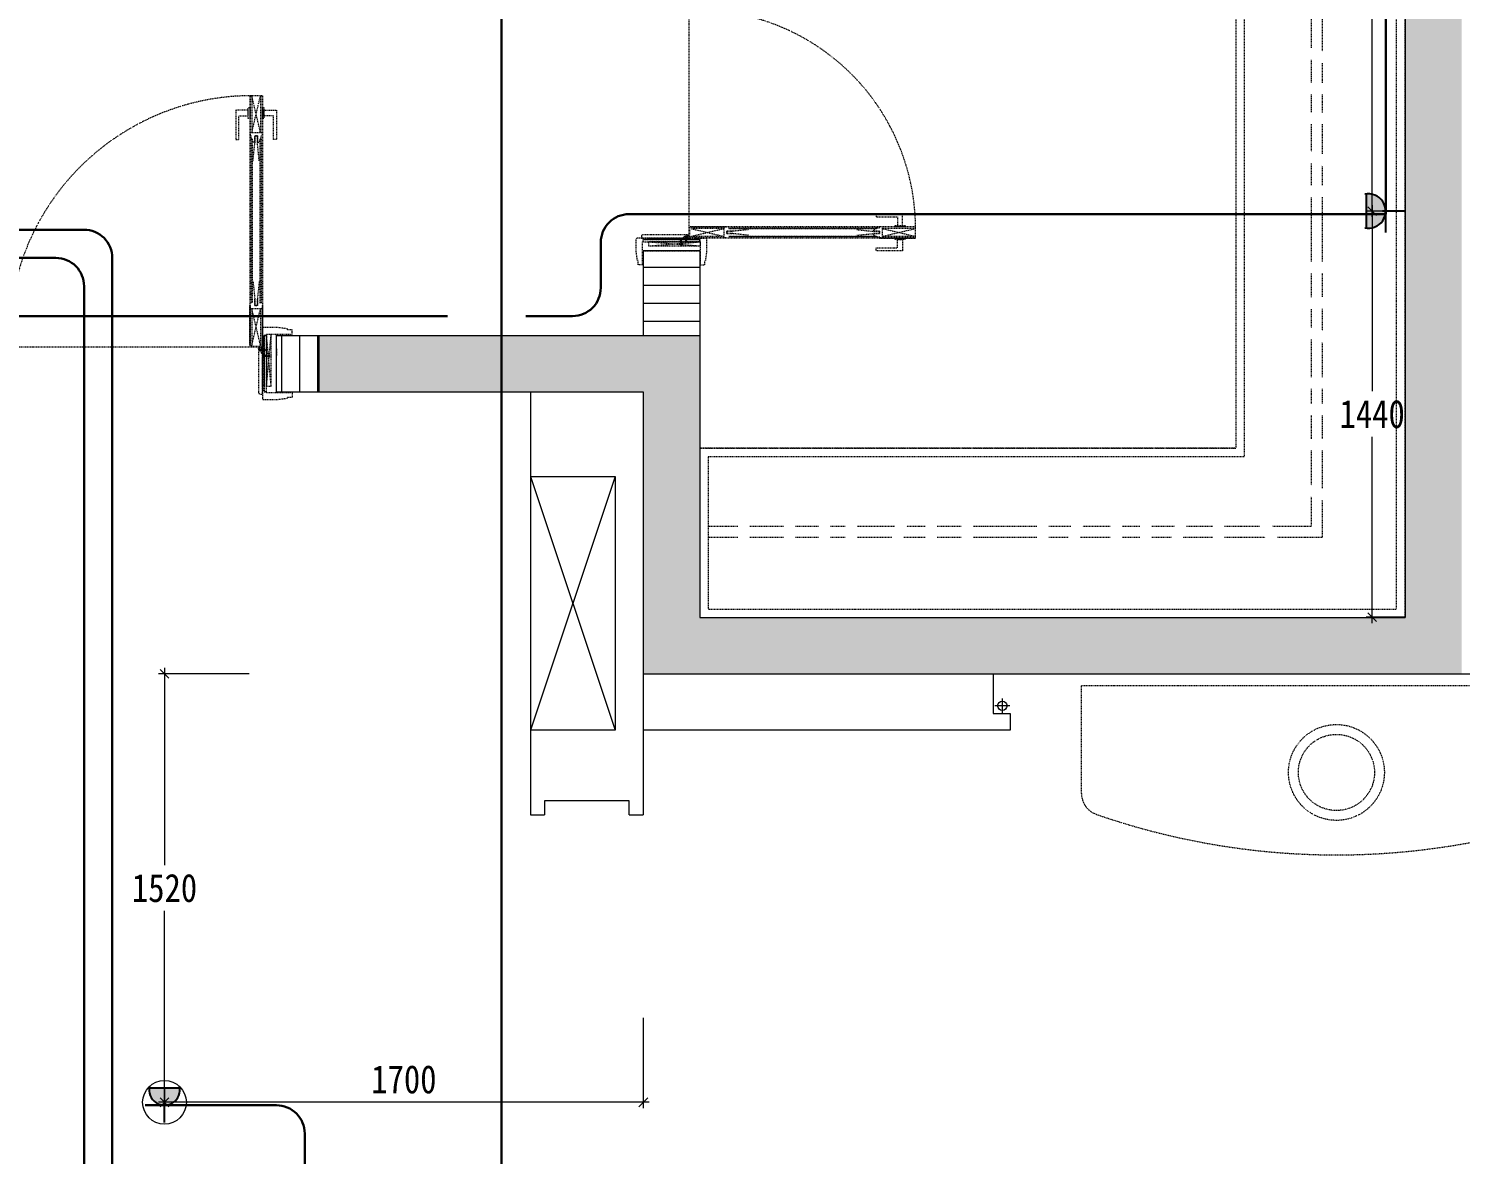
# Model space of a CAD drawing. Header units: millimetres. Extents: x -41640 to 3079702, y -5257903 to 68462.
# Drawn here: x 10804 to 15878, y 9576 to 13567 of the extents above; entities that cross this region are included whole.
import ezdxf

# ---------------------------------------------------------------- set-up
doc = ezdxf.new("R2010")
doc.units = ezdxf.units.MM
doc.header["$LTSCALE"] = 10
doc.linetypes.add('ACAD_ISO03W100', pattern=[30, 12, -18])
doc.linetypes.add('CONTINOUS', pattern=[0])
doc.layers.get('0').update_dxf_attribs({"color": 255})
doc.layers.get('Defpoints').update_dxf_attribs({"color": 255})
for name, color, linetype, lineweight in [('1弱电插座布线图', 6, 'Continuous', 30), ('1强弱电插座尺寸', 5, 'Continuous', 0), ('1强电插座布线图', 1, 'Continuous', 30), ('1强电插座布置图', 1, 'Continuous', 30), ('浅线', 251, 'CONTINOUS', 0)]:
    doc.layers.add(name, color=color, linetype=linetype, lineweight=lineweight)
doc.layers.add('2323', color=4, linetype='Continuous')
doc.layers.add('LAYER2', color=8, linetype='Continuous')
doc.styles.add('夏建东', font='', dxfattribs={"width": 0.85})
doc.styles.get('夏建东').set_extended_font_data('SimSun')
doc.dimstyles.new('g', dxfattribs={"dimtxt": 100, "dimasz": 31, "dimexe": 21, "dimexo": 30, "dimgap": 31, "dimtad": 1, "dimtih": 1, "dimtoh": 1, "dimdec": 0, "dimrnd": 10, "dimdsep": 46, "dimtxsty": '夏建东', "dimblk": 'OBLIQUE', "dimcen": 2.5, "dimdle": 21, "dimclrd": 5, "dimclre": 5, "dimclrt": 5, "dimadec": 0, "dimazin": 0, "dimtfac": 1, "dimtdec": 0, "dimtmove": 2, "dimatfit": 3, "dimldrblk": 'DOT', "dimfxl": 300, "dimlwd": -1, "dimlwe": -1, "dimarcsym": 1})

# ---------------------------------------------------------------- blocks, each defined once
blk = doc.blocks.new('强电插座')
at = {"lineweight": 0}
h = blk.add_hatch(color=12, dxfattribs=at)
h.set_gradient(color1=(216, 3, 3), color2=(230, 5, 5), tint=1, name='CYLINDER')
h.paths.add_polyline_path([(88497.8, 75989.2, 1.129445), (88497.8, 75909.4)])
at = {"layer": '2323', "color": 1}
for p, q in [((88452.6, 75999.6), (88452.6, 75902)), ((88497.8, 75989.2), (88497.8, 75909.4)), ((88407.2, 75949.3), (88460.4, 75949.3))]:
    blk.add_line(p, q, dxfattribs=at)
blk.add_arc((88492.9, 75949.3), 40.2, 77.2553, 282.7447, dxfattribs=at)
at = {"layer": 'LAYER2', "color": 1, "ltscale": 20}
blk.add_line((88456.4, 75966.1), (88456.4, 75966.1), dxfattribs=at)
blk = doc.blocks.new('_Oblique')
at = {"color": 0, "linetype": 'ByBlock', "lineweight": -2}
blk.add_line((-0.5, -0.5), (0.5, 0.5), dxfattribs=at)
blk = doc.blocks.new('*D664')
at = {"layer": '1强弱电插座尺寸', "color": 5}
for p, q in [((15565.7, 12940.9), (15565.7, 12280.9)), ((15652.3, 12919.9), (15544.7, 12919.9)), ((15565.7, 11458.9), (15565.7, 12118.9)), ((15682.3, 11479.9), (15544.7, 11479.9))]:
    blk.add_line(p, q, dxfattribs=at)
at = {"layer": 'Defpoints', "color": 0, "linetype": 'Continuous', "lineweight": 30}
for p in [(15682.3, 12919.9), (15565.7, 11479.9), (15712.3, 11479.9)]:
    blk.add_point(p, dxfattribs=at)
at = {"layer": '1强弱电插座尺寸', "color": 5, "linetype": 'Continuous', "xscale": 31, "yscale": 31, "zscale": 31}
for p, rotation in [((15565.7, 12919.9), 90), ((15565.7, 11479.9), 270)]:
    blk.add_blockref('_Oblique', p, dxfattribs=dict(at, rotation=rotation))
at = {"layer": '1强弱电插座尺寸', "color": 5, "linetype": 'Continuous', "lineweight": 30, "insert": (15565.7, 12199.9), "char_height": 100, "attachment_point": 5, "style": '夏建东'}
blk.add_mtext('1440', dxfattribs=at)
blk = doc.blocks.new('_Dot')
at = {"color": 0, "linetype": 'ByBlock', "lineweight": -2}
blk.add_line((-0.5, 0), (-1, 0), dxfattribs=at)
at = {"color": 0, "linetype": 'ByBlock', "const_width": 0.5}
blk.add_lwpolyline([(-0.25, 0, 1), (0.25, 0, 1)], format="xyb", close=True, dxfattribs=at)
blk = doc.blocks.new('*D665')
at = {"layer": '1强弱电插座尺寸', "color": 5}
for p, q in [((15652.3, 14565), (15544.7, 14565)), ((15565.7, 14586), (15565.7, 13823.4)), ((15565.7, 12898.9), (15565.7, 13661.4)), ((15652.3, 12919.9), (15544.7, 12919.9))]:
    blk.add_line(p, q, dxfattribs=at)
at = {"layer": 'Defpoints', "color": 0, "linetype": 'Continuous', "lineweight": 30}
for p in [(15682.3, 14565), (15565.7, 12919.9), (15682.3, 12919.9)]:
    blk.add_point(p, dxfattribs=at)
at = {"layer": '1强弱电插座尺寸', "color": 5, "linetype": 'Continuous', "xscale": 31, "yscale": 31, "zscale": 31}
for p, rotation in [((15565.7, 14565), 90), ((15565.7, 12919.9), 270)]:
    blk.add_blockref('_Oblique', p, dxfattribs=dict(at, rotation=rotation))
at = {"layer": '1强弱电插座尺寸', "color": 5, "linetype": 'Continuous', "lineweight": 30, "insert": (15565.7, 13742.4), "char_height": 100, "attachment_point": 5, "style": '夏建东'}
blk.add_mtext('1650', dxfattribs=at)
blk = doc.blocks.new('强电空调插座')
at = {"layer": '1强电插座布置图', "color": 1, "linetype": 'ByBlock', "lineweight": 9}
blk.add_circle((-171055, 221358), 173, dxfattribs=at)
at = {"layer": '1强电插座布置图', "color": 1, "linetype": 'ByBlock', "lineweight": 9, "xscale": 3.022918779402971, "yscale": 3.022918779402971, "zscale": 3.022918779402971, "rotation": 90}
blk.add_blockref('强电插座', (58534, -46050), dxfattribs=at)
blk = doc.blocks.new('*D716')
at = {"layer": '1强弱电插座尺寸', "color": 5}
for p, q in [((12982.6, 10060.2), (12982.6, 9739.2)), ((11285.7, 9807.5), (11285.7, 9739.2)), ((13003.6, 9760.2), (11264.7, 9760.2))]:
    blk.add_line(p, q, dxfattribs=at)
at = {"layer": 'Defpoints', "color": 0, "linetype": 'Continuous', "lineweight": 30}
for p in [(12982.6, 11279), (11285.7, 9837.5), (11285.7, 9760.2)]:
    blk.add_point(p, dxfattribs=at)
at = {"layer": '1强弱电插座尺寸', "color": 5, "linetype": 'Continuous', "xscale": 31, "yscale": 31, "zscale": 31, "rotation": 180}
blk.add_blockref('_Oblique', (11285.7, 9760.2), dxfattribs=at)
at = {"layer": '1强弱电插座尺寸', "color": 5, "linetype": 'Continuous', "xscale": 31, "yscale": 31, "zscale": 31}
blk.add_blockref('_Oblique', (12982.6, 9760.2), dxfattribs=at)
at = {"layer": '1强弱电插座尺寸', "color": 5, "linetype": 'Continuous', "lineweight": 30, "insert": (12134.1, 9841.2), "char_height": 100, "attachment_point": 5, "style": '夏建东'}
blk.add_mtext('1700', dxfattribs=at)
blk = doc.blocks.new('*D717')
at = {"layer": '1强弱电插座尺寸', "color": 5}
for p, q in [((11585.7, 11279), (11264.7, 11279)), ((11285.7, 11300), (11285.7, 10600.6)), ((11285.7, 9739.2), (11285.7, 10438.6)), ((11285.7, 9760.2), (11264.7, 9760.2))]:
    blk.add_line(p, q, dxfattribs=at)
at = {"layer": 'Defpoints', "color": 0, "linetype": 'Continuous', "lineweight": 30}
for p in [(11285.7, 11279), (12982.6, 11279), (11285.7, 9760.2)]:
    blk.add_point(p, dxfattribs=at)
at = {"layer": '1强弱电插座尺寸', "color": 5, "linetype": 'Continuous', "xscale": 31, "yscale": 31, "zscale": 31}
for p, rotation in [((11285.7, 11279), 90), ((11285.7, 9760.2), 270)]:
    blk.add_blockref('_Oblique', p, dxfattribs=dict(at, rotation=rotation))
at = {"layer": '1强弱电插座尺寸', "color": 5, "linetype": 'Continuous', "lineweight": 30, "insert": (11285.7, 10519.6), "char_height": 100, "attachment_point": 5, "style": '夏建东'}
blk.add_mtext('1520', dxfattribs=at)

msp = doc.modelspace()

# ---------------------------------------------------------------- hatches: boundary and pattern name
at = {"layer": '浅线'}
for points in [[(15882.3, 17529), (15682.3, 17529), (15682.3, 11479), (15882.3, 11479)], [(15882.3, 11479), (13182.6, 11479), (13182.6, 12479), (11832.6, 12479), (11832.6, 12279), (12982.6, 12279), (12982.6, 11279), (15882.3, 11279)]]:
    msp.add_hatch(color=256, dxfattribs=at).paths.add_polyline_path(points)
h = msp.add_hatch(dxfattribs=at)
h.set_pattern_fill('ANSI31', color=256, scale=20, angle=135, style=0)
h.set_pattern_definition([(180, (-3246102.35, 3421590.874), (-1e-14, -63.5), [])])
h.paths.add_polyline_path([(13182.6, 14179), (12982.6, 14179), (12982.6, 13679), (13182.6, 13679)])
h.paths.add_polyline_path([(13182.6, 12779), (12982.6, 12779), (12982.6, 12479), (13182.6, 12479)])
h = msp.add_hatch(dxfattribs=at)
h.set_pattern_fill('ANSI31', color=256, scale=20, angle=45, style=0)
h.set_pattern_definition([(90, (-3246102.35, 3421590.874), (-63.5, 1e-14), [])])
h.paths.add_polyline_path([(11882.6, 12479), (11682.6, 12479), (11682.6, 12279), (11882.6, 12279)])

# ---------------------------------------------------------------- linework, layer by layer
at = {"layer": '1强电插座布线图', "linetype": 'Continuous', "lineweight": 30}
for points in [[(12288.1, 12547.6), (9859.3, 12547.6, -0.414214), (9759.3, 12647.6), (9759.3, 12808.8, 0.414214), (9659.3, 12908.8), (8929.1, 12908.8, 0.414214), (8829.1, 12808.8), (8829.1, 12647.6, -0.414214), (8729.1, 12547.6), (3254.8, 12547.6, -0.414214), (3154.8, 12647.6), (3154.8, 17160.4, -0.414214), (3254.8, 17260.4), (6983.8, 17260.4)], [(11782.4, 8339.8), (11782.4, 9649.6, 0.414214), (11682.4, 9749.6), (11217.7, 9749.6)]]:
    msp.add_lwpolyline(points, format="xyb", dxfattribs=at)
at = {"layer": '浅线'}
for p, q in [((15682.3, 18329), (15682.3, 11479)), ((11832.6, 12479), (11832.6, 12279)), ((11832.6, 12479), (13182.6, 12479)), ((13182.6, 12479), (13182.6, 11479)), ((11832.6, 12279), (12982.6, 12279)), ((12982.6, 12279), (12982.6, 11279)), ((12582.6, 11979), (12582.6, 11079)), ((13182.6, 11479), (15682.3, 11479)), ((12982.6, 11279), (16642.3, 11279))]:
    msp.add_line(p, q, dxfattribs=at)
at = {"layer": '浅线', "linetype": 'ACAD_ISO03W100', "ltscale": 0.01}
for p, q in [((15082.3, 14329), (15082.3, 12079)), ((13145, 12824), (13145, 13632)), ((11632, 13328.9), (11587.6, 13328.9)), ((11588.1, 13328.9), (11588.1, 13186.7)), ((11588.1, 13328.9), (11588.1, 13186.7)), ((11588.1, 13328.9), (11588.1, 12440)), ((11588.7, 13328.9), (11588.7, 13186.7)), ((11594.8, 13328.9), (11594.8, 13197.8)), ((11594.8, 13197.8), (11625.9, 13328.9)), ((11625.9, 13197.8), (11594.8, 13328.9)), ((11625.9, 13328.9), (11625.9, 13197.8)), ((11632, 13328.9), (11632, 13186.7)), ((11632.6, 13186.7), (11632.6, 13328.9)), ((11632.6, 13186.7), (11632.6, 13328.9)), ((11632.6, 13328.9), (11632.6, 12440)), ((11588.7, 13197.8), (11632, 13197.8)), ((11592, 13186.7), (11588.1, 13186.7)), ((11592, 13186.7), (11588.1, 13186.7)), ((11592.6, 13176.1), (11592.6, 13186.1)), ((11592.6, 13176.1), (11592.6, 13186.1)), ((11592.6, 12592.8), (11592.6, 13176.1)), ((11592.6, 12592.8), (11592.6, 13176.1)), ((11595.3, 13175.6), (11593.1, 13175.6)), ((11595.3, 13175.6), (11593.1, 13175.6)), ((11595.9, 13175), (11595.9, 12593.9)), ((11595.9, 13175), (11595.9, 12593.9)), ((11599.2, 13097.8), (11605.9, 13162.2)), ((11604.2, 13162.2), (11605.9, 13162.2)), ((11605.9, 13186.7), (11614.8, 13186.7)), ((11605.9, 13162.2), (11605.9, 13186.7)), ((11614.8, 13186.7), (11605.9, 13186.7)), ((11605.9, 13186.7), (11605.9, 13162.2)), ((11605.9, 13186.7), (11605.9, 13162.2)), ((11614.8, 13186.7), (11605.9, 13186.7)), ((11605.9, 13162.2), (11605.9, 13186.7)), ((11614.8, 13186.7), (11605.9, 13186.7)), ((11614.8, 13162.2), (11614.8, 13186.7)), ((11614.8, 13162.2), (11614.8, 13186.7)), ((11614.8, 13186.7), (11614.8, 13162.2)), ((11614.8, 13162.2), (11614.8, 13186.7)), ((11621.4, 13097.8), (11614.8, 13162.2)), ((11616.4, 13162.2), (11614.8, 13162.2)), ((11624.8, 12593.9), (11624.8, 13175)), ((11624.8, 12593.9), (11624.8, 13175)), ((11625.3, 13175.6), (11627.6, 13175.6)), ((11625.3, 13175.6), (11627.6, 13175.6)), ((11628.1, 13176.1), (11628.1, 13186.1)), ((11628.1, 13176.1), (11628.1, 13186.1)), ((11628.1, 13176.1), (11628.1, 12592.8)), ((11628.1, 13176.1), (11628.1, 12592.8)), ((11628.7, 13186.7), (11632.6, 13186.7)), ((11628.7, 13186.7), (11632.6, 13186.7)), ((13147.4, 12824), (13147.4, 12864)), ((13947.4, 12864), (13147.4, 12864)), ((13150.4, 12864), (13278.4, 12864)), ((13150.4, 12864), (13278.4, 12864)), ((13278.4, 12863.5), (13150.4, 12863.5)), ((13268.4, 12858), (13150.4, 12858)), ((13150.4, 12858), (13268.4, 12830)), ((13150.4, 12830), (13268.4, 12858)), ((13268.4, 12863.5), (13268.4, 12824.5)), ((13278.4, 12848), (13300.4, 12848)), ((13278.4, 12840), (13278.4, 12848)), ((13278.4, 12848), (13300.4, 12848)), ((13278.4, 12840), (13278.4, 12848)), ((13300.4, 12848), (13278.4, 12848)), ((13278.4, 12848), (13278.4, 12840)), ((13278.4, 12840), (13278.4, 12848)), ((13300.4, 12848), (13278.4, 12848)), ((13278.4, 12840), (13300.4, 12840)), ((13300.4, 12840), (13278.4, 12840)), ((13300.4, 12840), (13278.4, 12840)), ((13300.4, 12840), (13278.4, 12840)), ((13284.9, 12860), (13809.9, 12860)), ((13284.9, 12860), (13809.9, 12860)), ((13808.9, 12857), (13285.9, 12857)), ((13808.9, 12857), (13285.9, 12857)), ((13355.4, 12854), (13297.4, 12848)), ((13355.4, 12854), (13297.4, 12848)), ((13355.4, 12834), (13297.4, 12840)), ((13355.4, 12834), (13297.4, 12840)), ((13739.4, 12854), (13797.4, 12848)), ((13739.4, 12834), (13797.4, 12840)), ((13797.4, 12849.5), (13797.4, 12848)), ((13797.4, 12848), (13819.4, 12848)), ((13819.4, 12848), (13797.4, 12848)), ((13819.4, 12848), (13797.4, 12848)), ((13797.4, 12848), (13819.4, 12848)), ((13797.4, 12840), (13819.4, 12840)), ((13797.4, 12840), (13819.4, 12840)), ((13819.4, 12840), (13797.4, 12840)), ((13797.4, 12838.5), (13797.4, 12840)), ((13797.4, 12840), (13819.4, 12840)), ((13809.4, 12857.5), (13809.4, 12859.5)), ((13809.4, 12857.5), (13809.4, 12859.5)), ((13809.9, 12860), (13818.9, 12860)), ((13809.9, 12860), (13818.9, 12860)), ((13947.4, 12864), (13819.4, 12864)), ((13819.4, 12860.5), (13819.4, 12864)), ((13947.4, 12864), (13819.4, 12864)), ((13819.4, 12860.5), (13819.4, 12864)), ((13947.4, 12863.5), (13819.4, 12863.5)), ((13819.4, 12848), (13819.4, 12840)), ((13819.4, 12840), (13819.4, 12848)), ((13819.4, 12840), (13819.4, 12848)), ((13819.4, 12840), (13819.4, 12848)), ((13829.4, 12863.5), (13829.4, 12824.5)), ((13947.4, 12858), (13829.4, 12858)), ((13829.4, 12858), (13947.4, 12830)), ((13829.4, 12830), (13947.4, 12858)), ((13947.4, 12824), (13947.4, 12864)), ((12957.6, 12774), (12957.6, 12821)), ((12997.6, 12824), (12960.6, 12824)), ((12975.6, 12831), (12975.6, 12824)), ((12975.6, 12824), (13124.6, 12824)), ((12975.6, 12824), (12997.6, 12824)), ((12982.6, 12811.5), (12979.6, 12811.5)), ((12979.6, 12734), (12979.6, 12811.5)), ((13140, 12836), (12980.6, 12836)), ((12982.6, 12818.5), (12982.6, 12811)), ((12982.6, 12811.5), (12982.6, 12818.5)), ((13122.6, 12818.5), (12982.6, 12818.5)), ((12982.6, 12818.5), (12982.6, 12811)), ((13122.6, 12818.5), (12982.6, 12818.5)), ((12982.6, 12811), (13182.6, 12811)), ((12985.6, 12818.5), (13124.6, 12818.5)), ((12985.6, 12818.5), (13124.6, 12818.5)), ((12997.6, 12824), (13122.6, 12822.6)), ((12997.6, 12824), (13124.6, 12824)), ((13124.1, 12824), (12997.6, 12824)), ((12997.6, 12824), (13122.6, 12822.6)), ((12997.6, 12824), (13124.6, 12824)), ((13124.6, 12818.5), (12997.6, 12818.5)), ((13000.6, 12811), (13185.6, 12796)), ((13000.6, 12796), (13185.6, 12811)), ((13185.6, 12811), (13000.6, 12811)), ((13000.6, 12811), (13000.6, 12796)), ((13000.6, 12796), (13185.6, 12796)), ((13114.8, 12816), (13116.6, 12821)), ((13114.8, 12799.8), (13114.8, 12816)), ((13116.6, 12793.7), (13116.6, 12821)), ((13118.4, 12816), (13116.6, 12821)), ((13118.4, 12800.4), (13118.4, 12816)), ((13122.6, 12818.5), (13122.6, 12822.6)), ((13122.6, 12818.5), (13122.6, 12822.6)), ((13122.6, 12818.5), (13124.6, 12818.5)), ((13122.6, 12818.5), (13124.6, 12818.5)), ((13123, 12824), (13140, 12824)), ((13123, 12818.5), (13123, 12824)), ((13123, 12818.5), (13123, 12824)), ((13123, 12824), (13140, 12824)), ((13123, 12824), (13140, 12824)), ((13123, 12824), (13123, 12818.5)), ((13179.6, 12818.5), (13123, 12818.5)), ((13179.6, 12818.5), (13123, 12818.5)), ((13123, 12818.5), (13182.6, 12818.5)), ((13124.6, 12824), (13124.6, 12818.5)), ((13124.6, 12818.5), (13124.6, 12824)), ((13124.6, 12818.5), (13124.6, 12824)), ((13124.6, 12824), (13124.6, 12824)), ((13124.6, 12824), (13124.6, 12818.5)), ((13130, 12824), (13125, 12822.6)), ((13125, 12818.5), (13125, 12822.6)), ((13125, 12818.5), (13182.6, 12818.5)), ((13125.4, 12827.5), (13125.4, 12824)), ((13125.4, 12827.5), (13125.4, 12824)), ((13134.9, 12828), (13125.9, 12828)), ((13134.9, 12828), (13125.9, 12828)), ((13130, 12824), (13204.6, 12824)), ((13137, 12824), (13130, 12824)), ((13132, 12818.5), (13130, 12818.5)), ((13132, 12832), (13140, 12832)), ((13132, 12828), (13132, 12832)), ((13132, 12828), (13132, 12832)), ((13132, 12832), (13140, 12832)), ((13132, 12828), (13132, 12832)), ((13132, 12832), (13140, 12832)), ((13140, 12828), (13132, 12828)), ((13140, 12828), (13132, 12828)), ((13132, 12828), (13140, 12828)), ((13133, 12830.1), (13134.3, 12831.9)), ((13133, 12830.1), (13133, 12829.8)), ((13133, 12829.8), (13134.3, 12828.1)), ((13133.5, 12822), (13135.3, 12827)), ((13133.5, 12814.8), (13133.5, 12822)), ((13134.6, 12831.4), (13134.7, 12831.6)), ((13134.6, 12828.6), (13134.7, 12828.4)), ((13134.7, 12831.2), (13136.5, 12831.2)), ((13134.7, 12828.7), (13136.5, 12828.7)), ((13137.1, 12822), (13135.3, 12827)), ((13135.3, 12808.7), (13135.3, 12827)), ((13135.4, 12830.5), (13135.4, 12828.5)), ((13135.4, 12830.5), (13135.4, 12828.5)), ((13136.5, 12831.2), (13136.9, 12831.9)), ((13136.5, 12828.7), (13136.9, 12828.1)), ((13182.6, 12824), (13137, 12824)), ((13137.1, 12815.4), (13137.1, 12822)), ((13137.3, 12831.4), (13137.3, 12831.6)), ((13137.3, 12831.2), (13140, 12831.2)), ((13137.3, 12828.7), (13140, 12828.7)), ((13137.3, 12828.6), (13137.3, 12828.4)), ((13140, 12836), (13140.7, 12836)), ((13140, 12831.2), (13140, 12836)), ((13140, 12832), (13140, 12836)), ((13140, 12824), (13140, 12828.7)), ((13140, 12828), (13140, 12824)), ((13140, 12828), (13140, 12824)), ((13140, 12828), (13140, 12824)), ((13140, 12824), (13145, 12824)), ((13140, 12824), (13144.7, 12824)), ((13141.1, 12835.6), (13142.9, 12830.2)), ((13144.8, 12830.2), (13142.9, 12830.2)), ((13144.8, 12829.7), (13143.1, 12829.7)), ((13143.1, 12829.7), (13145, 12824)), ((13145, 12830), (13145, 12830)), ((13947.4, 12824), (13147.4, 12824)), ((13268.4, 12830), (13150.4, 12830)), ((13278.4, 12824.5), (13150.4, 12824.5)), ((13278.4, 12824), (13150.4, 12824)), ((13278.4, 12824), (13150.4, 12824)), ((13180.6, 12811), (13185.6, 12811)), ((13182.6, 12811.5), (13182.6, 12818.5)), ((13182.6, 12818.5), (13182.6, 12811)), ((13182.6, 12811), (13182.6, 12818)), ((13182.6, 12811.5), (13185.6, 12811.5)), ((13185.6, 12734), (13185.6, 12811.5)), ((13185.6, 12796), (13185.6, 12811)), ((13207.6, 12774), (13207.6, 12821)), ((13809.9, 12828), (13284.9, 12828)), ((13809.9, 12828), (13284.9, 12828)), ((13285.9, 12831), (13808.9, 12831)), ((13285.9, 12831), (13808.9, 12831)), ((13809.4, 12830.5), (13809.4, 12828.5)), ((13809.4, 12830.5), (13809.4, 12828.5)), ((13809.9, 12828), (13818.9, 12828)), ((13809.9, 12828), (13818.9, 12828)), ((13819.4, 12827.5), (13819.4, 12824)), ((13819.4, 12827.5), (13819.4, 12824)), ((13947.4, 12824.5), (13819.4, 12824.5)), ((13819.4, 12824), (13947.4, 12824)), ((13819.4, 12824), (13947.4, 12824)), ((13947.4, 12830), (13829.4, 12830)), ((12961.6, 12744), (12957.6, 12774)), ((12964.6, 12744), (12961.6, 12744)), ((12964.6, 12729), (12964.6, 12744)), ((12979.6, 12779), (13185.6, 12779)), ((13140.2, 12779), (13120.2, 12779)), ((13200.6, 12744), (13203.6, 12744)), ((13200.6, 12729), (13200.6, 12744)), ((13203.6, 12744), (13207.6, 12774)), ((12982.6, 12729), (12964.6, 12729)), ((12979.6, 12734), (12982.6, 12734)), ((12982.6, 12734), (12982.6, 12729)), ((13182.6, 12734), (13182.6, 12729)), ((13185.6, 12734), (13182.6, 12734)), ((13182.6, 12729), (13200.6, 12729)), ((11599.2, 12671.1), (11605.9, 12606.7)), ((11599.2, 12671.1), (11605.9, 12606.7)), ((11621.4, 12671.1), (11614.8, 12606.7)), ((11621.4, 12671.1), (11614.8, 12606.7)), ((11588.1, 12443.4), (11588.1, 12585.6)), ((11588.1, 12443.4), (11588.1, 12585.6)), ((11588.7, 12585.6), (11588.7, 12443.4)), ((11605.9, 12585.6), (11605.9, 12610)), ((11605.9, 12585.6), (11605.9, 12610)), ((11605.9, 12610), (11605.9, 12585.6)), ((11605.9, 12610), (11605.9, 12585.6)), ((11614.8, 12585.6), (11605.9, 12585.6)), ((11614.8, 12585.6), (11605.9, 12585.6)), ((11605.9, 12585.6), (11614.8, 12585.6)), ((11614.8, 12585.6), (11605.9, 12585.6)), ((11614.8, 12585.6), (11614.8, 12610)), ((11614.8, 12610), (11614.8, 12585.6)), ((11614.8, 12610), (11614.8, 12585.6)), ((11614.8, 12610), (11614.8, 12585.6)), ((11632, 12585.6), (11632, 12443.4)), ((11632.6, 12585.6), (11632.6, 12443.4)), ((11632.6, 12585.6), (11632.6, 12443.4)), ((11588.7, 12574.5), (11632, 12574.5)), ((11594.8, 12574.5), (11594.8, 12443.4)), ((11594.8, 12443.4), (11625.9, 12574.5)), ((11625.9, 12443.4), (11594.8, 12574.5)), ((11625.9, 12574.5), (11625.9, 12443.4)), ((11632.6, 12420.7), (11632.6, 12503.5)), ((11688.1, 12506.9), (11635.9, 12506.9)), ((11732.6, 12482.4), (11646.4, 12482.4)), ((11646.4, 12479.1), (11646.4, 12482.4)), ((11647, 12298.9), (11663.7, 12482.4)), ((11663.7, 12298.9), (11647, 12482.4)), ((11647, 12476.9), (11647, 12482.4)), ((11663.7, 12482.4), (11647, 12482.4)), ((11647, 12482.4), (11647, 12298.9)), ((11663.7, 12298.9), (11663.7, 12482.4)), ((11682.6, 12275.5), (11682.6, 12482.4)), ((11721.4, 12502.4), (11688.1, 12506.9)), ((11721.4, 12499.1), (11721.4, 12502.4)), ((11738.1, 12499.1), (11721.4, 12499.1)), ((11732.6, 12482.4), (11732.6, 12479.1)), ((11738.1, 12479.1), (11738.1, 12499.1)), ((11632.6, 12437.4), (10734.8, 12437.4)), ((11632.6, 12440), (11588.1, 12440)), ((11619.2, 12431.8), (11619.2, 12432.5)), ((11624.5, 12431.8), (11619.2, 12431.8)), ((11623.7, 12431.8), (11619.2, 12431.8)), ((11619.2, 12431.8), (11619.2, 12276.6)), ((11619.6, 12433), (11625.6, 12435)), ((11623.7, 12422.9), (11623.7, 12431.8)), ((11623.7, 12422.9), (11623.7, 12431.8)), ((11623.7, 12422.9), (11623.7, 12431.8)), ((11624.5, 12428.8), (11624.5, 12431.8)), ((11625.6, 12437.1), (11625.6, 12435)), ((11625.9, 12437.4), (11625.9, 12437.4)), ((11626.2, 12435.2), (11632.6, 12437.4)), ((11626.2, 12437.1), (11626.2, 12435.2)), ((11627.3, 12428.8), (11627.3, 12431.8)), ((11632.6, 12431.8), (11627.3, 12431.8)), ((11628.1, 12431.8), (11628.1, 12422.9)), ((11628.1, 12431.8), (11632.6, 12431.8)), ((11628.1, 12431.8), (11632.6, 12431.8)), ((11628.1, 12431.8), (11628.1, 12422.9)), ((11628.1, 12422.9), (11628.1, 12431.8)), ((11628.1, 12431.8), (11632.6, 12431.8)), ((11632.6, 12479.1), (11632.6, 12428.5)), ((11632.6, 12431.8), (11632.6, 12437.4)), ((11632.6, 12431.8), (11632.6, 12437)), ((11632.6, 12412.9), (11632.6, 12431.8)), ((11632.6, 12412.9), (11632.6, 12431.8)), ((11632.6, 12412.9), (11632.6, 12431.8)), ((11638.7, 12415.1), (11638.7, 12479.1)), ((11646.4, 12479.1), (11638.7, 12479.1)), ((11638.7, 12412.9), (11638.7, 12479.1)), ((11638.7, 12479.1), (11647, 12479.1)), ((11638.7, 12475.7), (11638.7, 12412.9)), ((11638.7, 12475.7), (11638.7, 12412.9)), ((11647, 12479.1), (11639.2, 12479.1)), ((11647, 12278.9), (11647, 12479.1)), ((11682.6, 12432), (11682.6, 12409.7)), ((11732.6, 12479.1), (11738.1, 12479.1)), ((11628.1, 12422.9), (11623.7, 12422.9)), ((11628.1, 12422.9), (11623.7, 12422.9)), ((11628.1, 12422.9), (11623.7, 12422.9)), ((11624.5, 12427.9), (11623.8, 12428.4)), ((11625.7, 12424), (11623.8, 12425.5)), ((11624.3, 12428.7), (11624.1, 12428.8)), ((11624.3, 12425.8), (11624.1, 12425.9)), ((11624.5, 12425.9), (11624.5, 12427.9)), ((11625.3, 12426.7), (11627.6, 12426.7)), ((11625.3, 12426.7), (11627.6, 12426.7)), ((11625.7, 12424), (11626.1, 12424)), ((11626.1, 12424), (11628, 12425.5)), ((11627.3, 12427.9), (11628, 12428.4)), ((11627.3, 12425.9), (11627.3, 12427.9)), ((11627.5, 12428.7), (11627.7, 12428.8)), ((11627.5, 12425.8), (11627.7, 12425.9)), ((11628.1, 12426.1), (11628.1, 12416.1)), ((11628.1, 12426.1), (11628.1, 12416.1)), ((11628.7, 12415.6), (11632.6, 12415.6)), ((11628.7, 12415.6), (11632.6, 12415.6)), ((11634.8, 12428.6), (11629.2, 12426.6)), ((11634.8, 12424.6), (11629.2, 12426.6)), ((11649.5, 12426.6), (11629.2, 12426.6)), ((11632.6, 12428.5), (11632.6, 12420.7)), ((11632.6, 12420.7), (11634, 12415.1)), ((11632.6, 12295.5), (11632.6, 12414.6)), ((11632.6, 12414.6), (11638.7, 12414.6)), ((11632.6, 12271.1), (11632.6, 12414.6)), ((11638.7, 12414.6), (11632.6, 12414.6)), ((11638.7, 12414.6), (11632.6, 12414.6)), ((11632.6, 12414.6), (11632.6, 12414.6)), ((11632.6, 12295.5), (11632.6, 12414.6)), ((11632.6, 12414.6), (11638.7, 12414.6)), ((11632.6, 12414.1), (11632.6, 12295.5)), ((11638.7, 12412.9), (11632.6, 12412.9)), ((11638.7, 12412.9), (11632.6, 12412.9)), ((11632.6, 12412.9), (11638.7, 12412.9)), ((11632.6, 12295.5), (11634, 12412.4)), ((11632.6, 12295.5), (11634, 12412.4)), ((11638.7, 12415.1), (11634, 12415.1)), ((11638.7, 12412.4), (11634, 12412.4)), ((11638.7, 12412.4), (11634, 12412.4)), ((11642, 12428.6), (11634.8, 12428.6)), ((11642.8, 12424.6), (11634.8, 12424.6)), ((11641.4, 12407.8), (11635.9, 12405.8)), ((11666.1, 12405.8), (11635.9, 12405.8)), ((11641.4, 12403.8), (11635.9, 12405.8)), ((11638.7, 12422.9), (11638.7, 12420.7)), ((11638.7, 12412.4), (11638.7, 12414.6)), ((11638.7, 12414.6), (11638.7, 12295.5)), ((11638.7, 12282.2), (11638.7, 12414.6)), ((11638.7, 12282.2), (11638.7, 12414.6)), ((11638.7, 12412.4), (11638.7, 12414.6)), ((11638.7, 12412.4), (11638.7, 12278.9)), ((11638.7, 12412.4), (11638.7, 12278.9)), ((11658.7, 12407.8), (11641.4, 12407.8)), ((11659.4, 12403.8), (11641.4, 12403.8)), ((11632.6, 12295.5), (11632.6, 12254.4)), ((11632.6, 12271.1), (11632.6, 12295.5)), ((11647, 12298.9), (11663.7, 12298.9)), ((11624.8, 12271.1), (11632.6, 12271.1)), ((11688.1, 12251.1), (11635.9, 12251.1)), ((11638.7, 12278.9), (11647, 12278.9)), ((11646.4, 12278.9), (11638.7, 12278.9)), ((11638.7, 12278.9), (11647, 12278.9)), ((11646.4, 12278.9), (11646.4, 12275.5)), ((11732.6, 12275.5), (11646.4, 12275.5)), ((11721.4, 12255.5), (11688.1, 12251.1)), ((11738.1, 12258.9), (11721.4, 12258.9)), ((11721.4, 12258.9), (11721.4, 12255.5)), ((11732.6, 12275.5), (11732.6, 12278.9)), ((11732.6, 12278.9), (11738.1, 12278.9)), ((11738.1, 12278.9), (11738.1, 12258.9)), ((13182.6, 12079), (15082.3, 12079)), ((14535.5, 10855, 0), (14535.5, 11237.4, 0)), ((14535.5, 11237.4, 0), (16342.5, 11237.4, 0))]:
    msp.add_line(p, q, dxfattribs=at)
at = {"layer": '浅线', "ltscale": 0.5}
for p, q in [((11682.6, 12479), (11832.6, 12479)), ((11682.6, 12279), (11682.6, 12479)), ((11682.6, 12279), (11832.6, 12279)), ((13093, 11279), (16020.6, 11279)), ((14222.6, 11279), (14222.6, 11139)), ((12582.6, 10779), (12632.6, 10779)), ((12932.6, 10779), (12982.6, 10779))]:
    msp.add_line(p, q, dxfattribs=at)
at = {"layer": '浅线', "linetype": 'ACAD_ISO03W100', "ltscale": 0.01}
for points in [[(13182.6, 12079), (13182.6, 11479), (15682.3, 11479), (15682.3, 18079), (15082.3, 18079), (15082.3, 15829)], [(15082.3, 14329), (15082.3, 12079), (13182.6, 12079)], [(15112.3, 14329), (15112.3, 12049), (13212.6, 12049), (13212.6, 11509), (15652.3, 11509), (15652.3, 14329)]]:
    msp.add_lwpolyline(points, dxfattribs=at)
for points in [[(11549.2, 13277.7), (11538.1, 13277.7), (11538.1, 13174), (11549.2, 13174), (11549.2, 13257.9), (11582.6, 13257.9), (11582.6, 13277.7)], [(11582.6, 13248), (11582.6, 13287.5), (11588.1, 13287.5), (11588.1, 13248)], [(11632.6, 13248), (11632.6, 13287.5), (11638.1, 13287.5), (11638.1, 13248)], [(11671.4, 13277.7), (11682.6, 13277.7), (11682.6, 13174), (11671.4, 13174), (11671.4, 13257.9), (11638.1, 13257.9), (11638.1, 13277.7)]]:
    msp.add_lwpolyline(points, close=True, dxfattribs=at)
at = {"layer": '浅线', "linetype": 'ACAD_ISO03W100', "ltscale": 0.01, "elevation": 0}
for points in [[(13901.3, 12899), (13901.3, 12909), (13808, 12909), (13808, 12899), (13883.5, 12899), (13883.5, 12869), (13901.3, 12869)], [(13874.6, 12869), (13910.2, 12869), (13910.2, 12864), (13874.6, 12864)], [(13901.3, 12789), (13901.3, 12779), (13808, 12779), (13808, 12789), (13883.5, 12789), (13883.5, 12819), (13901.3, 12819)], [(13874.6, 12824), (13910.2, 12824), (13910.2, 12819), (13874.6, 12819)]]:
    msp.add_lwpolyline(points, close=True, dxfattribs=at)
at = {"layer": '浅线', "ltscale": 0.5}
for points in [[(12982.6, 12779), (12982.6, 12479)], [(12882.6, 11979), (12582.6, 11079)], [(12582.6, 11979), (12882.6, 11079)], [(14222.6, 11139), (14282.6, 11139), (14282.6, 11079), (12982.6, 11079)]]:
    msp.add_lwpolyline(points, dxfattribs=at)
at = {"layer": '浅线', "ltscale": 0.5, "elevation": 0}
for points in [[(13182.6, 12779), (12982.6, 12779)], [(13182.6, 12779), (13182.6, 12479)]]:
    msp.add_lwpolyline(points, dxfattribs=at)
at = {"layer": '浅线'}
for points in [[(12582.6, 12279), (12582.6, 10779)], [(12582.6, 11979), (12882.6, 11979), (12882.6, 11079), (12582.6, 11079)], [(12982.6, 11279), (12982.6, 10779)], [(12932.6, 10779), (12932.6, 10829), (12632.6, 10829), (12632.6, 10779)]]:
    msp.add_lwpolyline(points, dxfattribs=at)
at = {"layer": '浅线', "elevation": 0}
for points in [[(14228.9, 11166.7), (14281.2, 11166.7)], [(14254.2, 11191.6), (14254.2, 11141.1)]]:
    msp.add_lwpolyline(points, dxfattribs=at)
at = {"layer": '浅线'}
msp.add_circle((14254.9, 11166.3, 0), 16.6, dxfattribs=at)
at = {"layer": '浅线', "linetype": 'ACAD_ISO03W100', "ltscale": 0.01}
for radius in [169.9, 134.9]:
    msp.add_circle((15439, 10929.6, 0), radius, dxfattribs=at)
for centre, radius, start, end in [((13171.9, 12856.8), 775.5, 0.0854, 91.7641), ((11596.1, 12467.2), 861.7, 90.0854, 181.7641), ((11592, 13186.1), 0.556, 0, 90), ((11592, 13186.1), 0.556, 0, 90), ((11593.1, 13176.1), 0.556, 180, 270), ((11593.1, 13176.1), 0.556, 180, 270), ((11595.3, 13175), 0.556, 0, 90), ((11595.3, 13175), 0.556, 0, 90), ((11609.9, 13175), 14, 179.952, 246.2107), ((11610.8, 13175), 14, 293.7893, 0.048), ((11625.3, 13175), 0.556, 90, 180), ((11625.3, 13175), 0.556, 90, 180), ((11627.6, 13176.1), 0.556, 270, 0), ((11627.6, 13176.1), 0.556, 270, 0), ((11628.7, 13186.1), 0.556, 90, 180), ((11628.7, 13186.1), 0.556, 90, 180), ((13135.9, 12843.5), 12.6, 269.952, 336.2107), ((13808.9, 12844.4), 12.6, 89.952, 156.2107), ((13808.9, 12843.5), 12.6, 203.7893, 270.048), ((13808.9, 12857.5), 0.5, 270, 0), ((13808.9, 12857.5), 0.5, 270, 0), ((13809.9, 12859.5), 0.5, 90, 180), ((13809.9, 12859.5), 0.5, 90, 180), ((13818.9, 12860.5), 0.5, 270, 0), ((13818.9, 12860.5), 0.5, 270, 0), ((12960.6, 12821), 3, 90, 180), ((12980.6, 12831), 5, 90, 180), ((13120.1, 12786.8), 20.7, 94.3616, 105.6384), ((13114.7, 12807), 0.363, 237.7921, 271.0654), ((13120.1, 12784.8), 20.7, 94.3616, 105.6384), ((13114.7, 12805), 0.363, 237.7921, 271.0654), ((13120.1, 12782.8), 20.7, 94.3616, 105.6384), ((13120.1, 12782.8), 20.7, 94.3616, 105.6384), ((13114.7, 12803), 0.363, 237.7921, 271.0654), ((13114.7, 12803), 0.363, 237.7921, 271.0654), ((13120.1, 12780.8), 20.7, 94.3616, 105.6384), ((13120.1, 12780.8), 20.7, 94.3616, 105.6384), ((13114.7, 12801), 0.363, 237.7921, 271.0654), ((13114.7, 12801), 0.363, 237.7921, 271.0654), ((13120.1, 12794.8), 20.7, 94.3616, 105.6384), ((13114.8, 12815), 0.363, 237.7921, 271.0654), ((13120.1, 12792.8), 20.7, 94.3616, 105.6384), ((13114.8, 12813), 0.363, 237.7921, 271.0654), ((13120.1, 12790.8), 20.7, 94.3616, 105.6384), ((13114.8, 12811), 0.363, 237.7921, 271.0654), ((13120.1, 12788.8), 20.7, 94.3616, 105.6384), ((13114.8, 12809), 0.363, 237.7921, 271.0654), ((13120.1, 12786.8), 20.7, 94.3616, 105.6384), ((13114.8, 12807), 0.363, 237.7921, 271.0654), ((13119.6, 12796.8), 20.7, 94.3616, 98.5092), ((13117.8, 12817.2), 0.322, 47.1598, 86.6381), ((13118.3, 12807.2), 0.322, 47.1598, 86.6381), ((13118.3, 12805.2), 0.322, 47.1598, 86.6381), ((13118.3, 12803.2), 0.322, 47.1598, 86.6381), ((13118.3, 12803.2), 0.322, 47.1598, 86.6381), ((13118.3, 12801.2), 0.322, 47.1598, 86.6381), ((13118.3, 12801.2), 0.322, 47.1598, 86.6381), ((13118.3, 12815.2), 0.322, 47.1598, 86.6381), ((13118.3, 12813.2), 0.322, 47.1598, 86.6381), ((13118.3, 12811.2), 0.322, 47.1598, 86.6381), ((13118.3, 12809.2), 0.322, 47.1598, 86.6381), ((13118.3, 12807.2), 0.322, 47.1598, 86.6381), ((13118.3, 12800.2), 0.322, 47.1598, 86.6381), ((13125.9, 12827.5), 0.5, 90, 180), ((13125.9, 12827.5), 0.5, 90, 180), ((13138.9, 12800.8), 20.7, 94.3616, 105.6384), ((13138.9, 12800.8), 20.7, 94.3616, 105.6384), ((13133.5, 12821), 0.363, 237.7921, 271.0654), ((13133.5, 12821), 0.363, 237.7921, 271.0654), ((13138.9, 12798.8), 20.7, 94.3616, 105.6384), ((13138.9, 12798.8), 20.7, 94.3616, 105.6384), ((13133.5, 12819), 0.363, 237.7921, 271.0654), ((13133.5, 12819), 0.363, 237.7921, 271.0654), ((13138.9, 12796.8), 20.7, 94.3616, 105.6384), ((13133.5, 12817), 0.363, 237.7921, 271.0654), ((13134.5, 12831.7), 0.25, 323.9587, 143.9356), ((13134.5, 12828.2), 0.25, 216.0644, 36.0413), ((13134.7, 12831.3), 0.1, 141.3507, 270), ((13134.7, 12828.6), 0.1, 90, 218.6493), ((13134.9, 12828.5), 0.5, 270, 0), ((13134.9, 12828.5), 0.5, 270, 0), ((13138.4, 12802.8), 20.7, 94.3616, 98.5092), ((13135.9, 12830.5), 0.5, 90, 180), ((13135.9, 12830.5), 0.5, 90, 180), ((13136.6, 12823.2), 0.322, 47.1598, 86.6381), ((13137.1, 12831.7), 0.25, 323.9587, 143.9356), ((13137.1, 12828.2), 0.25, 216.0644, 36.0413), ((13137.1, 12821.2), 0.322, 47.1598, 86.6381), ((13137.1, 12821.2), 0.322, 47.1598, 86.6381), ((13137.1, 12819.2), 0.322, 47.1598, 86.6381), ((13137.1, 12819.2), 0.322, 47.1598, 86.6381), ((13137.1, 12817.2), 0.322, 47.1598, 86.6381), ((13137.1, 12815.2), 0.322, 47.1598, 86.6381), ((13137.3, 12831.3), 0.1, 141.3507, 270), ((13137.3, 12828.6), 0.1, 90, 218.6493), ((13140.7, 12835.5), 0.5, 18.4349, 90), ((13144.8, 12830), 0.25, 0, 90), ((13144.8, 12830), 0.25, 270, 0), ((13204.6, 12821), 3, 0, 90), ((13808.9, 12830.5), 0.5, 0, 90), ((13808.9, 12830.5), 0.5, 0, 90), ((13809.9, 12828.5), 0.5, 180, 270), ((13809.9, 12828.5), 0.5, 180, 270), ((13818.9, 12827.5), 0.5, 0, 90), ((13818.9, 12827.5), 0.5, 0, 90), ((11635.9, 12503.5), 3.33, 90, 180), ((11610.8, 12427.2), 14, 359.952, 66.2107), ((11619.8, 12432.5), 0.556, 108.4349, 180), ((11625.9, 12437.1), 0.278, 90, 180), ((11625.9, 12437.1), 0.278, 0, 90), ((11624, 12428.6), 0.278, 53.9587, 233.9356), ((11624, 12425.7), 0.278, 53.9587, 233.9356), ((11624.4, 12428.8), 0.111, 231.3507, 0), ((11624.4, 12425.9), 0.111, 231.3507, 0), ((11625.3, 12427.2), 0.556, 180, 270), ((11625.3, 12427.2), 0.556, 180, 270), ((11627.4, 12428.8), 0.111, 180, 308.6493), ((11627.4, 12425.9), 0.111, 180, 308.6493), ((11627.6, 12426.1), 0.556, 0, 90), ((11627.6, 12426.1), 0.556, 0, 90), ((11627.8, 12428.6), 0.278, 306.0644, 126.0413), ((11627.8, 12425.7), 0.278, 306.0644, 126.0413), ((11628.7, 12416.1), 0.556, 180, 270), ((11628.7, 12416.1), 0.556, 180, 270), ((11633.4, 12428), 0.358, 137.1598, 176.6381), ((11656, 12430), 23, 184.3616, 188.5092), ((11635.6, 12428.6), 0.358, 137.1598, 176.6381), ((11635.6, 12428.6), 0.358, 137.1598, 176.6381), ((11658.3, 12430.6), 23, 184.3616, 195.6384), ((11658.3, 12430.6), 23, 184.3616, 195.6384), ((11635.8, 12424.6), 0.403, 327.7921, 1.0654), ((11635.8, 12424.6), 0.403, 327.7921, 1.0654), ((11637.8, 12428.6), 0.358, 137.1598, 176.6381), ((11637.8, 12428.6), 0.358, 137.1598, 176.6381), ((11660.5, 12430.6), 23, 184.3616, 195.6384), ((11660.5, 12430.6), 23, 184.3616, 195.6384), ((11638, 12424.6), 0.403, 327.7921, 1.0654), ((11638, 12424.6), 0.403, 327.7921, 1.0654), ((11640.1, 12428.6), 0.358, 137.1598, 176.6381), ((11640.1, 12407.2), 0.358, 137.1598, 176.6381), ((11662.7, 12430.6), 23, 184.3616, 195.6384), ((11662.7, 12409.2), 23, 184.3616, 188.5092), ((11640.2, 12424.6), 0.403, 327.7921, 1.0654), ((11642.3, 12428.6), 0.358, 137.1598, 176.6381), ((11642.3, 12407.7), 0.358, 137.1598, 176.6381), ((11664.9, 12409.7), 23, 184.3616, 195.6384), ((11642.5, 12403.7), 0.403, 327.7921, 1.0654), ((11667.2, 12409.7), 23, 184.3616, 195.6384), ((11644.5, 12407.7), 0.358, 137.1598, 176.6381), ((11644.7, 12403.7), 0.403, 327.7921, 1.0654), ((11646.7, 12407.7), 0.358, 137.1598, 176.6381), ((11669.4, 12409.7), 23, 184.3616, 195.6384), ((11646.9, 12403.7), 0.403, 327.7921, 1.0654), ((11649, 12407.7), 0.358, 137.1598, 176.6381), ((11671.6, 12409.7), 23, 184.3616, 195.6384), ((11649.1, 12403.7), 0.403, 327.7921, 1.0654), ((11651.2, 12407.7), 0.358, 137.1598, 176.6381), ((11651.2, 12407.7), 0.358, 137.1598, 176.6381), ((11673.8, 12409.7), 23, 184.3616, 195.6384), ((11673.8, 12409.7), 23, 184.3616, 195.6384), ((11651.4, 12403.7), 0.403, 327.7921, 1.0654), ((11651.4, 12403.7), 0.403, 327.7921, 1.0654), ((11653.4, 12407.7), 0.358, 137.1598, 176.6381), ((11676, 12409.7), 23, 184.3616, 195.6384), ((11653.6, 12403.7), 0.403, 327.7921, 1.0654), ((11655.6, 12407.7), 0.358, 137.1598, 176.6381), ((11655.6, 12407.7), 0.358, 137.1598, 176.6381), ((11678.3, 12409.7), 23, 184.3616, 195.6384), ((11678.3, 12409.7), 23, 184.3616, 195.6384), ((11655.8, 12403.7), 0.403, 327.7921, 1.0654), ((11655.8, 12403.7), 0.403, 327.7921, 1.0654), ((11657.8, 12407.7), 0.358, 137.1598, 176.6381), ((11657.9, 12407.7), 0.358, 137.1598, 176.6381), ((11680.5, 12409.7), 23, 184.3616, 195.6384), ((11680.5, 12409.7), 23, 184.3616, 195.6384), ((11658, 12403.7), 0.403, 327.7921, 1.0654), ((11658, 12403.7), 0.403, 327.7921, 1.0654), ((11659, 12407.7), 0.358, 137.1598, 176.6381), ((11624.8, 12276.6), 5.56, 180, 270), ((11635.9, 12254.4), 3.33, 180, 270), ((14613.7, 10855, 0), 78.2, 180, 251.5908), ((15439, 13228.1, 0), 2590.7, 250.8466, 289.1534)]:
    msp.add_arc(centre, radius, start, end, dxfattribs=at)
for p in [(13118.9, 12779), (11682.6, 12408.4)]:
    msp.add_point(p, dxfattribs=at)

# ---------------------------------------------------------------- block references
at = {"layer": '1强电插座布置图', "color": 7, "xscale": 0.4475553957745433, "yscale": 0.4475553955417126, "zscale": 0.4475553956215959}
msp.add_blockref('强电空调插座', (87842.2, -89309.8), dxfattribs=at)

# ---------------------------------------------------------------- dimensions: what is measured, and where the dimension line sits
at = {"layer": '1强弱电插座尺寸', "linetype": 'Continuous', "lineweight": 30}
dim = msp.add_linear_dim(base=(11285.7, 11279), p1=(11285.7, 9760.2), p2=(12982.6, 11279), angle=90, dimstyle='g', override={"dimfxlon": 1}, dxfattribs=at)
dim.commit()
dim.dimension.update_dxf_attribs({"geometry": '*D717', "text_midpoint": (11285.7, 10519.6)})
dim = msp.add_linear_dim(base=(11285.7, 9760.2), p1=(12982.6, 11279), p2=(11285.7, 9837.5), dimstyle='g', override={"dimfxlon": 1}, dxfattribs=at)
dim.commit()
dim.dimension.update_dxf_attribs({"geometry": '*D716', "text_midpoint": (12134.1, 9841.2)})

# ---------------------------------------------------------------- next in the draw order: wipeouts: each hides what was drawn before it
at = {"linetype": 'ACAD_ISO03W100', "ltscale": 0.01}
for points in [[(15607.1, 12833.5), (15180.7, 12948.4), (15171.6, 12909.5), (15598, 12794.5)], [(14242.7, 11546.4), (14357.7, 11972.8), (14318.7, 11981.8), (14203.7, 11555.4)]]:
    msp.add_wipeout(points, dxfattribs=at).translate(0, 0, 0).dxf.layer = '浅线'

# ---------------------------------------------------------------- next in the draw order: linework, layer by layer
at = {"layer": '浅线', "linetype": 'ACAD_ISO03W100', "ltscale": 0.01}
for p, q in [((15390.1, 11763.3), (15390.1, 14329)), ((13212.6, 11803.3), (15350.1, 11803.3)), ((13212.6, 11763.3), (15390.1, 11763.3))]:
    msp.add_line(p, q, dxfattribs=at)

# ---------------------------------------------------------------- next in the draw order: wipeouts: each hides what was drawn before it
at = {"linetype": 'ACAD_ISO03W100', "ltscale": 0.01}
for points in [[(13358.1, 11546.1), (13358.1, 11985.9), (13318.1, 11985.9), (13318.1, 11545.9)], [(13520.5, 11546.1), (13520.5, 11985.9), (13480.5, 11985.9), (13480.5, 11545.9)], [(13645, 11546.1), (13645, 11985.9), (13605, 11985.9), (13605, 11545.9)], [(13739.8, 11546.1), (13739.8, 11985.9), (13699.8, 11985.9), (13699.8, 11545.9)], [(14023.4, 11555), (14023.4, 11994.8), (13983.4, 11994.8), (13983.4, 11554.9)], [(14149.8, 11546.1), (14149.8, 11985.9), (14109.8, 11985.9), (14109.8, 11545.9)], [(14419.4, 11555), (14419.4, 11994.8), (14379.4, 11994.8), (14379.4, 11554.9)], [(14678.1, 11555), (14678.1, 11994.8), (14638.1, 11994.8), (14638.1, 11554.9)], [(14782.9, 11546.1), (14782.9, 11985.9), (14742.9, 11985.9), (14742.9, 11545.9)], [(15041.6, 11547.1), (15041.6, 11986.9), (15001.6, 11986.9), (15001.6, 11546.9)], [(15325.1, 11556.3), (15140.3, 11957.4), (15104.6, 11939.4), (15289.3, 11538.3)]]:
    msp.add_wipeout(points, dxfattribs=at).translate(0, 0, 0).dxf.layer = '浅线'

# ---------------------------------------------------------------- next in the draw order: linework, layer by layer
at = {"layer": '浅线', "linetype": 'ACAD_ISO03W100', "ltscale": 0.01}
msp.add_line((15350.1, 11803.3), (15350.1, 14329), dxfattribs=at)

# ---------------------------------------------------------------- next in the draw order: wipeouts: each hides what was drawn before it
at = {"linetype": 'ACAD_ISO03W100', "ltscale": 0.01}
for points in [[(13846.7, 11546.4), (13961.6, 11972.8), (13922.6, 11981.8), (13807.7, 11555.4)], [(14471.7, 11546.4), (14586.6, 11972.8), (14547.6, 11981.8), (14432.7, 11555.4)], [(14835.1, 11537.5), (14950.1, 11963.9), (14911.1, 11972.9), (14796.2, 11546.5)]]:
    msp.add_wipeout(points, dxfattribs=at).translate(0, 0, 0).dxf.layer = '浅线'

# ---------------------------------------------------------------- next in the draw order: wipeouts: each hides what was drawn before it
for points in [[(15607.3, 13373.7), (15167.5, 13373.7), (15167.5, 13333.7), (15607.5, 13333.7)], [(15598.4, 13268.9), (15158.6, 13268.9), (15158.6, 13228.9), (15598.6, 13228.9)], [(15598.4, 13010.2), (15158.6, 13010.2), (15158.6, 12970.2), (15598.6, 12970.2)], [(15607.3, 12740.5), (15167.5, 12740.5), (15167.5, 12700.5), (15607.5, 12700.5)], [(15598.4, 12614.2), (15158.6, 12614.2), (15158.6, 12574.2), (15598.6, 12574.2)], [(15607.3, 12330.6), (15167.5, 12330.6), (15167.5, 12290.6), (15607.5, 12290.6)], [(15607.3, 12235.8), (15167.5, 12235.8), (15167.5, 12195.8), (15607.5, 12195.8)], [(15607.3, 12111.3), (15167.5, 12111.3), (15167.5, 12071.3), (15607.5, 12071.3)], [(15591.4, 11874.2), (15171.1, 12003.5), (15159.3, 11965.3), (15579.8, 11835.9)]]:
    msp.add_wipeout(points, dxfattribs=at).translate(0, 0, 0).dxf.layer = '浅线'

# ---------------------------------------------------------------- next in the draw order: block references
at = {"layer": '1强电插座布置图', "color": 7, "xscale": 1.511459389235824, "yscale": 1.511459389468655, "zscale": 1.511459389440006, "rotation": 180}
msp.add_blockref('强电插座', (149306.1, 127714.2), dxfattribs=at)

# ---------------------------------------------------------------- next in the draw order: wipeouts: each hides what was drawn before it
at = {"linetype": 'ACAD_ISO03W100', "ltscale": 0.01}
for points in [[(15616, 13425.9), (15189.6, 13540.8), (15180.5, 13501.9), (15607, 13386.9)], [(15607.1, 13062.4), (15180.7, 13177.4), (15171.6, 13138.4), (15598, 13023.5)], [(15607.1, 12437.4), (15180.7, 12552.4), (15171.6, 12513.4), (15598, 12398.5)]]:
    msp.add_wipeout(points, dxfattribs=at).translate(0, 0, 0).dxf.layer = '浅线'

# ---------------------------------------------------------------- next in the draw order: linework, layer by layer
at = {"layer": '1弱电插座布线图', "linetype": 'Continuous', "lineweight": 30}
for points in [[(4940.5, 12479), (4940.5, 12753.7, -0.414214), (5040.5, 12853.7), (11000.6, 12853.7, -0.414214), (11100.6, 12753.7), (11100.6, 8700.6, 0.414214), (11200.6, 8600.6), (20729.8, 8600.6, -0.414214), (20829.8, 8500.6), (20829.8, 4449)], [(5040.5, 12479), (5040.5, 12653.7, -0.414214), (5140.5, 12753.7), (10900.6, 12753.7, -0.414214), (11000.6, 12653.7), (11000.6, 8600.6, 0.414214), (11100.6, 8500.6), (20629.8, 8500.6, -0.414214), (20729.8, 8400.6), (20729.8, 4449)]]:
    msp.add_lwpolyline(points, format="xyb", dxfattribs=at)
at = {"layer": '1强电插座布线图', "linetype": 'Continuous', "lineweight": 30}
msp.add_lwpolyline([(15613.7, 17062.5), (15613.7, 12908.8)], dxfattribs=at)
at = {"layer": '1强电插座布线图', "color": 2, "linetype": 'Continuous', "lineweight": 30}
msp.add_lwpolyline([(21621.3, 4375.7), (21621.3, 8177, 0.414214), (21521.3, 8277), (12579.6, 8277, -0.414214), (12479.6, 8377), (12479.6, 16221)], format="xyb", dxfattribs=at)
at = {"layer": '1强电插座布线图', "linetype": 'Continuous', "lineweight": 30}
msp.add_lwpolyline([(15613.7, 12908.8), (12931.9, 12908.8, 0.414214), (12831.9, 12808.8), (12831.9, 12647.6, -0.414214), (12731.9, 12547.6), (12566.3, 12547.6)], format="xyb", dxfattribs=at)

# ---------------------------------------------------------------- next in the draw order: dimensions: what is measured, and where the dimension line sits
at = {"layer": '1强弱电插座尺寸', "linetype": 'Continuous', "lineweight": 30}
for base, p1, p2, picture, middle in [((15565.7, 12919.9), (15682.3, 14565), (15682.3, 12919.9), '*D665', (15565.7, 13742.4)), ((15565.7, 11479.9), (15682.3, 12919.9), (15712.3, 11479.9), '*D664', (15565.7, 12199.9))]:
    dim = msp.add_linear_dim(base=base, p1=p1, p2=p2, angle=90, dimstyle='g', override={"dimfxlon": 1}, dxfattribs=at)
    dim.commit()
    dim.dimension.update_dxf_attribs({"geometry": picture, "text_midpoint": middle})

doc.saveas('drawing.dxf')
